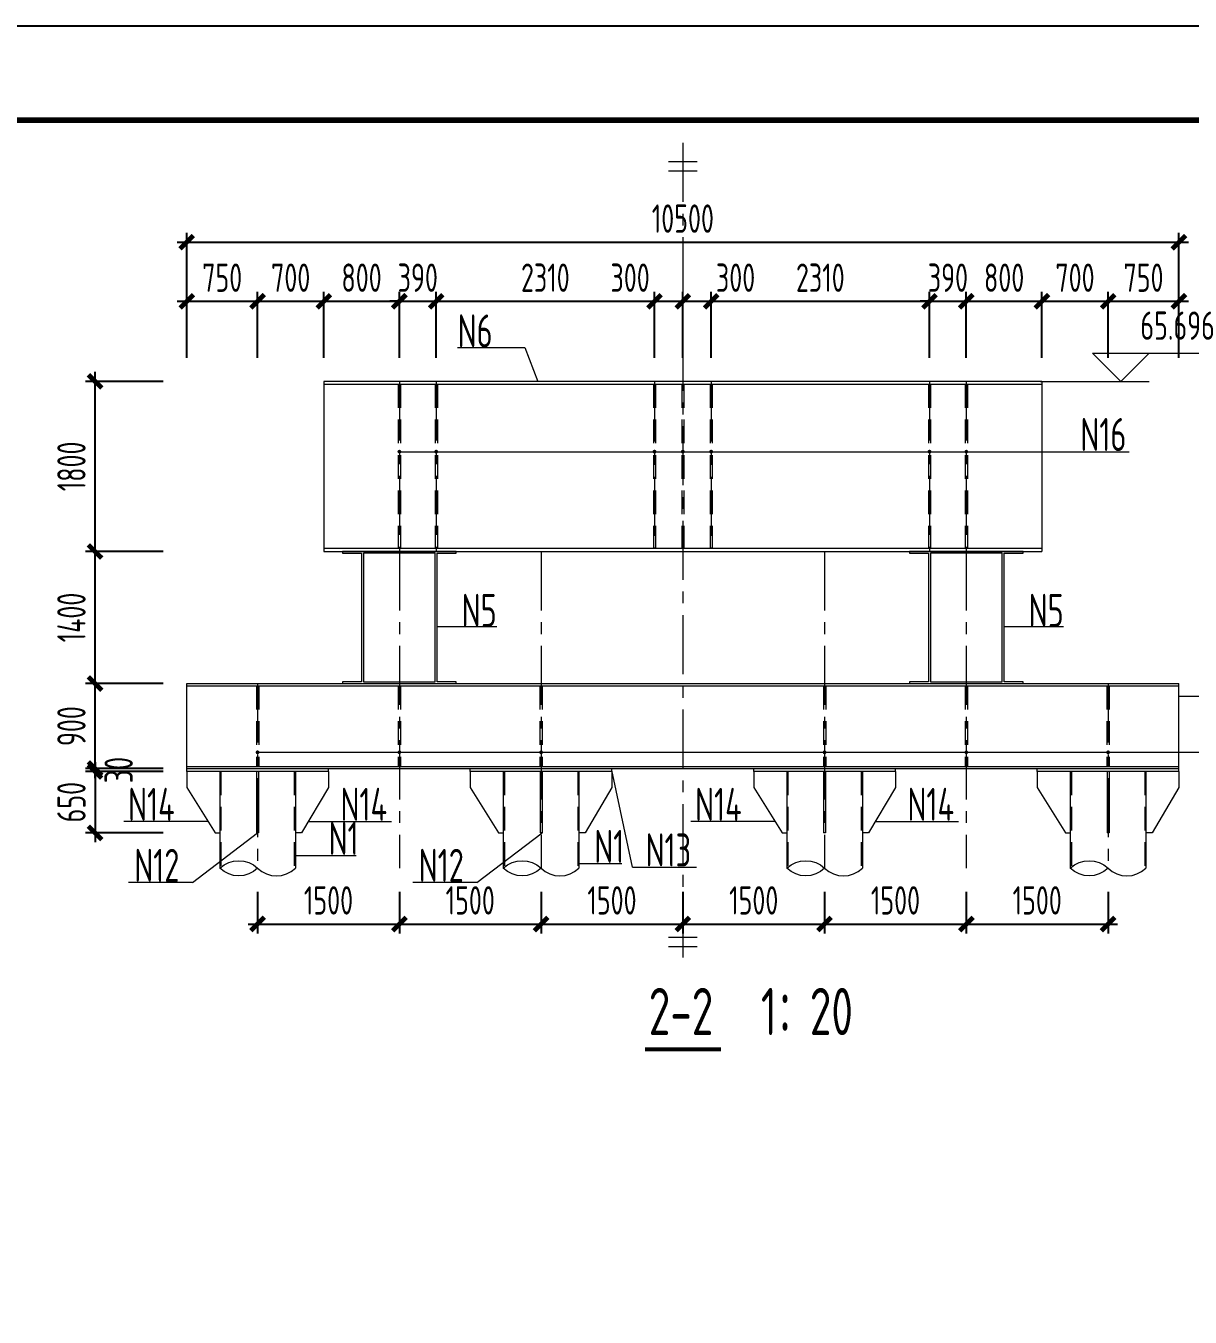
# Model space of a CAD drawing. Extents: x -2876908 to 633791, y -1383861 to 872234.
# Drawn here: x -517996 to -456389, y -352479 to -284120 of the extents above; entities that cross this region are included whole.
import ezdxf
from ezdxf.enums import TextEntityAlignment as Align

# ---------------------------------------------------------------- set-up
doc = ezdxf.new("R2010")
doc.units = 0
doc.header["$LTSCALE"] = 5
doc.header["$MEASUREMENT"] = 0
doc.linetypes.add('CENTER', pattern=[2, 1.25, -0.25, 0.25, -0.25])
doc.linetypes.add('DASHED', pattern=[0.75, 0.5, -0.25])
doc.layers.get('0').update_dxf_attribs({"linetype": 'CONTINUOUS', "lineweight": 25})
doc.layers.get('DEFPOINTS').update_dxf_attribs({"color": 35, "linetype": 'CONTINUOUS', "lineweight": 13})
for name, color, linetype, lineweight in [('1粗实线', 1, 'CONTINUOUS', 30), ('3中心线', 6, 'CENTER', 18), ('4虚线', 2, 'DASHED', 18), ('5标注', 3, 'CONTINUOUS', 15), ('6文本', 7, 'CONTINUOUS', 15), ('8轮廓线', 4, 'CONTINUOUS', 15), ('DIM', 3, 'CONTINUOUS', 0), ('HFZT', 5, 'CONTINUOUS', 15), ('REIND', 1, 'CONTINUOUS', 0), ('THIN', 7, 'CONTINUOUS', 0)]:
    doc.layers.add(name, color=color, linetype=linetype, lineweight=lineweight)
doc.layers.add('M_Dim', color=3, linetype='CONTINUOUS')
doc.styles.add('TSSD_Dimension', font='tssdeng.shx', dxfattribs={"width": 0.7, "bigfont": 'hztxt.shx'})
doc.styles.add('TSSD_NORM', font='tssdeng.shx', dxfattribs={"width": 0.7, "bigfont": 'hztxt.shx'})
doc.dimstyles.new('TSSD_100_100', dxfattribs={"dimtxt": 300, "dimasz": 100, "dimexe": 100, "dimexo": 250, "dimgap": 100, "dimtad": 1, "dimdec": 0, "dimzin": 0, "dimdsep": 46, "dimtxsty": 'TSSD_Dimension', "dimblk": 'ARCHTICK', "dimblk1": 'ARCHTICK', "dimblk2": 'ARCHTICK', "dimcen": 0, "dimdle": 100, "dimclrt": 7, "dimadec": 0, "dimazin": 0, "dimtfac": 1, "dimtdec": 0, "dimtix": 1, "dimtmove": 2, "dimatfit": 3, "dimfxl": 1, "dimtolj": 1, "dimtzin": 0, "dimarcsym": 0})

# ---------------------------------------------------------------- blocks, each defined once
blk = doc.blocks.new('施工设计图框')
at = {"color": 7, "linetype": 'Continuous'}
blk.add_lwpolyline([(-395.5, -13.5), (-395.5, 283.5), (24.5, 283.5), (24.5, -13.5), (-395.5, -13.5)], dxfattribs=at)
at = {"layer": '1粗实线', "color": 7, "linetype": 'Continuous', "const_width": 0.6}
blk.add_lwpolyline([(-370.5, -3.5), (-370.5, 273.5), (14.5, 273.5), (14.5, -3.5), (-370.5, -3.5)], dxfattribs=at)
at = {"layer": 'HFZT', "color": 2, "style": 'TSSD_NORM', "width": 0.7}
for tag, height, p in [('比例尺', 2.5, (7.25, 17.5)), ('图号', 2.5, (-20.49, 3.5)), ('日期', 2.5, (7.25, 3.5)), ('图名', 4, (-76.24, 0.75))]:
    blk.add_attdef(tag, text='', height=height, dxfattribs=at).set_placement(p, align=Align.MIDDLE)
blk = doc.blocks.new('_ArchTick')
at = {"color": 0, "linetype": 'ByBlock', "const_width": 0.5}
blk.add_lwpolyline([(-0.71, -0.71), (0.71, 0.71)], dxfattribs=at)
blk = doc.blocks.new('*D443')
at = {"layer": 'DEFPOINTS', "color": 0, "transparency": 16777216}
for p in [(-505733, -328715), (-498233, -328715), (-498233, -331667)]:
    blk.add_point(p, dxfattribs=at)
at = {"layer": 'DIM', "color": 0, "lineweight": -2, "transparency": 16777216}
for p, q in [((-505733, -329965), (-505733, -332167)), ((-498233, -329965), (-498233, -332167)), ((-506233, -331667), (-497733, -331667))]:
    blk.add_line(p, q, dxfattribs=at)
at = {"layer": 'DIM', "color": 0, "lineweight": -2, "transparency": 16777216, "xscale": 500, "yscale": 500, "zscale": 500, "rotation": 180}
blk.add_blockref('_ArchTick', (-505733, -331667), dxfattribs=at)
at = {"layer": 'DIM', "color": 0, "lineweight": -2, "transparency": 16777216, "xscale": 500, "yscale": 500, "zscale": 500}
blk.add_blockref('_ArchTick', (-498233, -331667), dxfattribs=at)
at = {"layer": 'DIM', "color": 7, "transparency": 16777216, "insert": (-501983, -330417), "char_height": 1500, "attachment_point": 5, "style": 'TSSD_Dimension'}
blk.add_mtext('\\A1;1500', dxfattribs=at)
blk = doc.blocks.new('*D444')
at = {"layer": 'DEFPOINTS', "color": 0, "transparency": 16777216}
for p in [(-498233, -328715), (-490733, -328715), (-490733, -331667)]:
    blk.add_point(p, dxfattribs=at)
at = {"layer": 'DIM', "color": 0, "lineweight": -2, "transparency": 16777216}
for p, q in [((-498233, -329965), (-498233, -332167)), ((-490733, -329965), (-490733, -332167)), ((-498733, -331667), (-490233, -331667))]:
    blk.add_line(p, q, dxfattribs=at)
at = {"layer": 'DIM', "color": 0, "lineweight": -2, "transparency": 16777216, "xscale": 500, "yscale": 500, "zscale": 500, "rotation": 180}
blk.add_blockref('_ArchTick', (-498233, -331667), dxfattribs=at)
at = {"layer": 'DIM', "color": 0, "lineweight": -2, "transparency": 16777216, "xscale": 500, "yscale": 500, "zscale": 500}
blk.add_blockref('_ArchTick', (-490733, -331667), dxfattribs=at)
at = {"layer": 'DIM', "color": 7, "transparency": 16777216, "insert": (-494483, -330417), "char_height": 1500, "attachment_point": 5, "style": 'TSSD_Dimension'}
blk.add_mtext('\\A1;1500', dxfattribs=at)
blk = doc.blocks.new('*D445')
at = {"layer": 'DEFPOINTS', "color": 0, "transparency": 16777216}
for p in [(-490733, -328715), (-483233, -328715), (-483233, -331667)]:
    blk.add_point(p, dxfattribs=at)
at = {"layer": 'DIM', "color": 0, "lineweight": -2, "transparency": 16777216}
for p, q in [((-490733, -329965), (-490733, -332167)), ((-483233, -329965), (-483233, -332167)), ((-491233, -331667), (-482733, -331667))]:
    blk.add_line(p, q, dxfattribs=at)
at = {"layer": 'DIM', "color": 0, "lineweight": -2, "transparency": 16777216, "xscale": 500, "yscale": 500, "zscale": 500, "rotation": 180}
blk.add_blockref('_ArchTick', (-490733, -331667), dxfattribs=at)
at = {"layer": 'DIM', "color": 0, "lineweight": -2, "transparency": 16777216, "xscale": 500, "yscale": 500, "zscale": 500}
blk.add_blockref('_ArchTick', (-483233, -331667), dxfattribs=at)
at = {"layer": 'DIM', "color": 7, "transparency": 16777216, "insert": (-486983, -330417), "char_height": 1500, "attachment_point": 5, "style": 'TSSD_Dimension'}
blk.add_mtext('\\A1;1500', dxfattribs=at)
blk = doc.blocks.new('*D446')
at = {"layer": 'DEFPOINTS', "color": 0, "transparency": 16777216}
for p in [(-483233, -328715), (-475733, -328715), (-475733, -331667)]:
    blk.add_point(p, dxfattribs=at)
at = {"layer": 'DIM', "color": 0, "lineweight": -2, "transparency": 16777216}
for p, q in [((-483233, -329965), (-483233, -332167)), ((-475733, -329965), (-475733, -332167)), ((-483733, -331667), (-475233, -331667))]:
    blk.add_line(p, q, dxfattribs=at)
at = {"layer": 'DIM', "color": 0, "lineweight": -2, "transparency": 16777216, "xscale": 500, "yscale": 500, "zscale": 500, "rotation": 180}
blk.add_blockref('_ArchTick', (-483233, -331667), dxfattribs=at)
at = {"layer": 'DIM', "color": 0, "lineweight": -2, "transparency": 16777216, "xscale": 500, "yscale": 500, "zscale": 500}
blk.add_blockref('_ArchTick', (-475733, -331667), dxfattribs=at)
at = {"layer": 'DIM', "color": 7, "transparency": 16777216, "insert": (-479483, -330417), "char_height": 1500, "attachment_point": 5, "style": 'TSSD_Dimension'}
blk.add_mtext('\\A1;1500', dxfattribs=at)
blk = doc.blocks.new('*D447')
at = {"layer": 'DEFPOINTS', "color": 0, "transparency": 16777216}
for p in [(-475733, -328715), (-468233, -328715), (-468233, -331667)]:
    blk.add_point(p, dxfattribs=at)
at = {"layer": 'DIM', "color": 0, "lineweight": -2, "transparency": 16777216}
for p, q in [((-475733, -329965), (-475733, -332167)), ((-468233, -329965), (-468233, -332167)), ((-476233, -331667), (-467733, -331667))]:
    blk.add_line(p, q, dxfattribs=at)
at = {"layer": 'DIM', "color": 0, "lineweight": -2, "transparency": 16777216, "xscale": 500, "yscale": 500, "zscale": 500, "rotation": 180}
blk.add_blockref('_ArchTick', (-475733, -331667), dxfattribs=at)
at = {"layer": 'DIM', "color": 0, "lineweight": -2, "transparency": 16777216, "xscale": 500, "yscale": 500, "zscale": 500}
blk.add_blockref('_ArchTick', (-468233, -331667), dxfattribs=at)
at = {"layer": 'DIM', "color": 7, "transparency": 16777216, "insert": (-471983, -330417), "char_height": 1500, "attachment_point": 5, "style": 'TSSD_Dimension'}
blk.add_mtext('\\A1;1500', dxfattribs=at)
blk = doc.blocks.new('*D448')
at = {"layer": 'DEFPOINTS', "color": 0, "transparency": 16777216}
for p in [(-468233, -328715), (-460733, -328715), (-460733, -331667)]:
    blk.add_point(p, dxfattribs=at)
at = {"layer": 'DIM', "color": 0, "lineweight": -2, "transparency": 16777216}
for p, q in [((-468233, -329965), (-468233, -332167)), ((-460733, -329965), (-460733, -332167)), ((-468733, -331667), (-460233, -331667))]:
    blk.add_line(p, q, dxfattribs=at)
at = {"layer": 'DIM', "color": 0, "lineweight": -2, "transparency": 16777216, "xscale": 500, "yscale": 500, "zscale": 500, "rotation": 180}
blk.add_blockref('_ArchTick', (-468233, -331667), dxfattribs=at)
at = {"layer": 'DIM', "color": 0, "lineweight": -2, "transparency": 16777216, "xscale": 500, "yscale": 500, "zscale": 500}
blk.add_blockref('_ArchTick', (-460733, -331667), dxfattribs=at)
at = {"layer": 'DIM', "color": 7, "transparency": 16777216, "insert": (-464483, -330417), "char_height": 1500, "attachment_point": 5, "style": 'TSSD_Dimension'}
blk.add_mtext('\\A1;1500', dxfattribs=at)
blk = doc.blocks.new('*D449')
at = {"layer": 'DEFPOINTS', "color": 0, "transparency": 16777216}
for p in [(-514334, -323592), (-509483, -323442), (-509483, -323592)]:
    blk.add_point(p, dxfattribs=at)
at = {"layer": 'DIM', "color": 0, "lineweight": -2, "transparency": 16777216}
for p, q in [((-514334, -323442), (-514334, -322942)), ((-510733, -323442), (-514834, -323442)), ((-510733, -323592), (-514834, -323592)), ((-514334, -323442), (-514334, -323592)), ((-514334, -323592), (-514334, -324092))]:
    blk.add_line(p, q, dxfattribs=at)
at = {"layer": 'DIM', "color": 0, "lineweight": -2, "transparency": 16777216, "xscale": 500, "yscale": 500, "zscale": 500}
for p, rotation in [((-514334, -323442), 270), ((-514334, -323592), 90)]:
    blk.add_blockref('_ArchTick', p, dxfattribs=dict(at, rotation=rotation))
at = {"layer": 'DIM', "color": 7, "transparency": 16777216, "insert": (-513084, -323517), "char_height": 1500, "attachment_point": 5, "rotation": 90, "style": 'TSSD_Dimension'}
blk.add_mtext('\\A1;30', dxfattribs=at)
blk = doc.blocks.new('*D450')
at = {"layer": 'DEFPOINTS', "color": 0, "transparency": 16777216}
for p in [(-509483, -323592), (-514334, -326842), (-509483, -326842)]:
    blk.add_point(p, dxfattribs=at)
at = {"layer": 'DIM', "color": 0, "lineweight": -2, "transparency": 16777216}
for p, q in [((-514334, -323092), (-514334, -327342)), ((-510733, -323592), (-514834, -323592)), ((-510733, -326842), (-514834, -326842))]:
    blk.add_line(p, q, dxfattribs=at)
at = {"layer": 'DIM', "color": 0, "lineweight": -2, "transparency": 16777216, "xscale": 500, "yscale": 500, "zscale": 500}
for p, rotation in [((-514334, -323592), 90), ((-514334, -326842), 270)]:
    blk.add_blockref('_ArchTick', p, dxfattribs=dict(at, rotation=rotation))
at = {"layer": 'DIM', "color": 7, "transparency": 16777216, "insert": (-515584, -325217), "char_height": 1500, "attachment_point": 5, "rotation": 90, "style": 'TSSD_Dimension'}
blk.add_mtext('\\A1;650', dxfattribs=at)
blk = doc.blocks.new('*D451')
at = {"layer": 'DEFPOINTS', "color": 0, "transparency": 16777216}
for p in [(-514334, -318942), (-509483, -318942), (-509483, -323442)]:
    blk.add_point(p, dxfattribs=at)
at = {"layer": 'DIM', "color": 0, "lineweight": -2, "transparency": 16777216}
for p, q in [((-514334, -323942), (-514334, -318442)), ((-510733, -318942), (-514834, -318942)), ((-510733, -323442), (-514834, -323442))]:
    blk.add_line(p, q, dxfattribs=at)
at = {"layer": 'DIM', "color": 0, "lineweight": -2, "transparency": 16777216, "xscale": 500, "yscale": 500, "zscale": 500}
for p, rotation in [((-514334, -318942), 90), ((-514334, -323442), 270)]:
    blk.add_blockref('_ArchTick', p, dxfattribs=dict(at, rotation=rotation))
at = {"layer": 'DIM', "color": 7, "transparency": 16777216, "insert": (-515584, -321192), "char_height": 1500, "attachment_point": 5, "rotation": 90, "style": 'TSSD_Dimension'}
blk.add_mtext('\\A1;900', dxfattribs=at)
blk = doc.blocks.new('*D452')
at = {"layer": 'DEFPOINTS', "color": 0, "transparency": 16777216}
for p in [(-514334, -311942), (-509483, -311942), (-509483, -318942)]:
    blk.add_point(p, dxfattribs=at)
at = {"layer": 'DIM', "color": 0, "lineweight": -2, "transparency": 16777216}
for p, q in [((-514334, -319442), (-514334, -311442)), ((-510733, -311942), (-514834, -311942)), ((-510733, -318942), (-514834, -318942))]:
    blk.add_line(p, q, dxfattribs=at)
at = {"layer": 'DIM', "color": 0, "lineweight": -2, "transparency": 16777216, "xscale": 500, "yscale": 500, "zscale": 500}
for p, rotation in [((-514334, -311942), 90), ((-514334, -318942), 270)]:
    blk.add_blockref('_ArchTick', p, dxfattribs=dict(at, rotation=rotation))
at = {"layer": 'DIM', "color": 7, "transparency": 16777216, "insert": (-515584, -315442), "char_height": 1500, "attachment_point": 5, "rotation": 90, "style": 'TSSD_Dimension'}
blk.add_mtext('\\A1;1400', dxfattribs=at)
blk = doc.blocks.new('*D453')
at = {"layer": 'DEFPOINTS', "color": 0, "transparency": 16777216}
for p in [(-514334, -302942), (-509483, -302942), (-509483, -311942)]:
    blk.add_point(p, dxfattribs=at)
at = {"layer": 'DIM', "color": 0, "lineweight": -2, "transparency": 16777216}
for p, q in [((-514334, -312442), (-514334, -302442)), ((-510733, -302942), (-514834, -302942)), ((-510733, -311942), (-514834, -311942))]:
    blk.add_line(p, q, dxfattribs=at)
at = {"layer": 'DIM', "color": 0, "lineweight": -2, "transparency": 16777216, "xscale": 500, "yscale": 500, "zscale": 500}
for p, rotation in [((-514334, -302942), 90), ((-514334, -311942), 270)]:
    blk.add_blockref('_ArchTick', p, dxfattribs=dict(at, rotation=rotation))
at = {"layer": 'DIM', "color": 7, "transparency": 16777216, "insert": (-515584, -307442), "char_height": 1500, "attachment_point": 5, "rotation": 90, "style": 'TSSD_Dimension'}
blk.add_mtext('\\A1;1800', dxfattribs=at)
blk = doc.blocks.new('*D454')
at = {"layer": 'DEFPOINTS', "color": 0, "transparency": 16777216}
for p in [(-505733, -298703), (-509483, -302942), (-505733, -302942)]:
    blk.add_point(p, dxfattribs=at)
at = {"layer": 'DIM', "color": 0, "lineweight": -2, "transparency": 16777216}
for p, q in [((-509983, -298703), (-505233, -298703)), ((-509483, -301692), (-509483, -298203)), ((-505733, -301692), (-505733, -298203))]:
    blk.add_line(p, q, dxfattribs=at)
at = {"layer": 'DIM', "color": 0, "lineweight": -2, "transparency": 16777216, "xscale": 500, "yscale": 500, "zscale": 500, "rotation": 180}
blk.add_blockref('_ArchTick', (-509483, -298703), dxfattribs=at)
at = {"layer": 'DIM', "color": 0, "lineweight": -2, "transparency": 16777216, "xscale": 500, "yscale": 500, "zscale": 500}
blk.add_blockref('_ArchTick', (-505733, -298703), dxfattribs=at)
at = {"layer": 'DIM', "color": 7, "transparency": 16777216, "insert": (-507608, -297453), "char_height": 1500, "attachment_point": 5, "style": 'TSSD_Dimension'}
blk.add_mtext('\\A1;750', dxfattribs=at)
blk = doc.blocks.new('*D455')
at = {"layer": 'DEFPOINTS', "color": 0, "transparency": 16777216}
for p in [(-502233, -298703), (-505733, -302942), (-502233, -302942)]:
    blk.add_point(p, dxfattribs=at)
at = {"layer": 'DIM', "color": 0, "lineweight": -2, "transparency": 16777216}
for p, q in [((-506233, -298703), (-501733, -298703)), ((-505733, -301692), (-505733, -298203)), ((-502233, -301692), (-502233, -298203))]:
    blk.add_line(p, q, dxfattribs=at)
at = {"layer": 'DIM', "color": 0, "lineweight": -2, "transparency": 16777216, "xscale": 500, "yscale": 500, "zscale": 500, "rotation": 180}
blk.add_blockref('_ArchTick', (-505733, -298703), dxfattribs=at)
at = {"layer": 'DIM', "color": 0, "lineweight": -2, "transparency": 16777216, "xscale": 500, "yscale": 500, "zscale": 500}
blk.add_blockref('_ArchTick', (-502233, -298703), dxfattribs=at)
at = {"layer": 'DIM', "color": 7, "transparency": 16777216, "insert": (-503983, -297453), "char_height": 1500, "attachment_point": 5, "style": 'TSSD_Dimension'}
blk.add_mtext('\\A1;700', dxfattribs=at)
blk = doc.blocks.new('*D456')
at = {"layer": 'DEFPOINTS', "color": 0, "transparency": 16777216}
for p in [(-498233, -298703), (-502233, -302942), (-498233, -302942)]:
    blk.add_point(p, dxfattribs=at)
at = {"layer": 'DIM', "color": 0, "lineweight": -2, "transparency": 16777216}
for p, q in [((-502733, -298703), (-497733, -298703)), ((-502233, -301692), (-502233, -298203)), ((-498233, -301692), (-498233, -298203))]:
    blk.add_line(p, q, dxfattribs=at)
at = {"layer": 'DIM', "color": 0, "lineweight": -2, "transparency": 16777216, "xscale": 500, "yscale": 500, "zscale": 500, "rotation": 180}
blk.add_blockref('_ArchTick', (-502233, -298703), dxfattribs=at)
at = {"layer": 'DIM', "color": 0, "lineweight": -2, "transparency": 16777216, "xscale": 500, "yscale": 500, "zscale": 500}
blk.add_blockref('_ArchTick', (-498233, -298703), dxfattribs=at)
at = {"layer": 'DIM', "color": 7, "transparency": 16777216, "insert": (-500233, -297453), "char_height": 1500, "attachment_point": 5, "style": 'TSSD_Dimension'}
blk.add_mtext('\\A1;800', dxfattribs=at)
blk = doc.blocks.new('*D457')
at = {"layer": 'DEFPOINTS', "color": 0, "transparency": 16777216}
for p in [(-484733, -298703), (-496283, -302942), (-484733, -302942)]:
    blk.add_point(p, dxfattribs=at)
at = {"layer": 'DIM', "color": 0, "lineweight": -2, "transparency": 16777216}
for p, q in [((-496783, -298703), (-484233, -298703)), ((-496283, -301692), (-496283, -298203)), ((-484733, -301692), (-484733, -298203))]:
    blk.add_line(p, q, dxfattribs=at)
at = {"layer": 'DIM', "color": 0, "lineweight": -2, "transparency": 16777216, "xscale": 500, "yscale": 500, "zscale": 500, "rotation": 180}
blk.add_blockref('_ArchTick', (-496283, -298703), dxfattribs=at)
at = {"layer": 'DIM', "color": 0, "lineweight": -2, "transparency": 16777216, "xscale": 500, "yscale": 500, "zscale": 500}
blk.add_blockref('_ArchTick', (-484733, -298703), dxfattribs=at)
at = {"layer": 'DIM', "color": 7, "transparency": 16777216, "insert": (-490508, -297453), "char_height": 1500, "attachment_point": 5, "style": 'TSSD_Dimension'}
blk.add_mtext('\\A1;2310', dxfattribs=at)
blk = doc.blocks.new('*D458')
at = {"layer": 'DEFPOINTS', "color": 0, "transparency": 16777216}
for p in [(-483233, -298703), (-484733, -302942), (-483233, -302942)]:
    blk.add_point(p, dxfattribs=at)
at = {"layer": 'DIM', "color": 0, "lineweight": -2, "transparency": 16777216}
for p, q in [((-485233, -298703), (-482733, -298703)), ((-484733, -301692), (-484733, -298203)), ((-483233, -301692), (-483233, -298203))]:
    blk.add_line(p, q, dxfattribs=at)
at = {"layer": 'DIM', "color": 0, "lineweight": -2, "transparency": 16777216, "xscale": 500, "yscale": 500, "zscale": 500, "rotation": 180}
blk.add_blockref('_ArchTick', (-484733, -298703), dxfattribs=at)
at = {"layer": 'DIM', "color": 0, "lineweight": -2, "transparency": 16777216, "xscale": 500, "yscale": 500, "zscale": 500}
blk.add_blockref('_ArchTick', (-483233, -298703), dxfattribs=at)
at = {"layer": 'DIM', "color": 7, "transparency": 16777216, "insert": (-486023, -297453), "char_height": 1500, "attachment_point": 5, "style": 'TSSD_Dimension'}
blk.add_mtext('\\A1;300', dxfattribs=at)
blk = doc.blocks.new('*D459')
at = {"layer": 'DEFPOINTS', "color": 0, "transparency": 16777216}
for p in [(-481733, -298703), (-483233, -302942), (-481733, -302942)]:
    blk.add_point(p, dxfattribs=at)
at = {"layer": 'DIM', "color": 0, "lineweight": -2, "transparency": 16777216}
for p, q in [((-483733, -298703), (-481233, -298703)), ((-483233, -301692), (-483233, -298203)), ((-481733, -301692), (-481733, -298203))]:
    blk.add_line(p, q, dxfattribs=at)
at = {"layer": 'DIM', "color": 0, "lineweight": -2, "transparency": 16777216, "xscale": 500, "yscale": 500, "zscale": 500, "rotation": 180}
blk.add_blockref('_ArchTick', (-483233, -298703), dxfattribs=at)
at = {"layer": 'DIM', "color": 0, "lineweight": -2, "transparency": 16777216, "xscale": 500, "yscale": 500, "zscale": 500}
blk.add_blockref('_ArchTick', (-481733, -298703), dxfattribs=at)
at = {"layer": 'DIM', "color": 7, "transparency": 16777216, "insert": (-480443, -297453), "char_height": 1500, "attachment_point": 5, "style": 'TSSD_Dimension'}
blk.add_mtext('\\A1;300', dxfattribs=at)
blk = doc.blocks.new('*D460')
at = {"layer": 'DEFPOINTS', "color": 0, "transparency": 16777216}
for p in [(-470183, -298703), (-481733, -302942), (-470183, -302942)]:
    blk.add_point(p, dxfattribs=at)
at = {"layer": 'DIM', "color": 0, "lineweight": -2, "transparency": 16777216}
for p, q in [((-482233, -298703), (-469683, -298703)), ((-481733, -301692), (-481733, -298203)), ((-470183, -301692), (-470183, -298203))]:
    blk.add_line(p, q, dxfattribs=at)
at = {"layer": 'DIM', "color": 0, "lineweight": -2, "transparency": 16777216, "xscale": 500, "yscale": 500, "zscale": 500, "rotation": 180}
blk.add_blockref('_ArchTick', (-481733, -298703), dxfattribs=at)
at = {"layer": 'DIM', "color": 0, "lineweight": -2, "transparency": 16777216, "xscale": 500, "yscale": 500, "zscale": 500}
blk.add_blockref('_ArchTick', (-470183, -298703), dxfattribs=at)
at = {"layer": 'DIM', "color": 7, "transparency": 16777216, "insert": (-475958, -297453), "char_height": 1500, "attachment_point": 5, "style": 'TSSD_Dimension'}
blk.add_mtext('\\A1;2310', dxfattribs=at)
blk = doc.blocks.new('*D461')
at = {"layer": 'DEFPOINTS', "color": 0, "transparency": 16777216}
for p in [(-464233, -298703), (-468233, -302942), (-464233, -302942)]:
    blk.add_point(p, dxfattribs=at)
at = {"layer": 'DIM', "color": 0, "lineweight": -2, "transparency": 16777216}
for p, q in [((-468733, -298703), (-463733, -298703)), ((-468233, -301692), (-468233, -298203)), ((-464233, -301692), (-464233, -298203))]:
    blk.add_line(p, q, dxfattribs=at)
at = {"layer": 'DIM', "color": 0, "lineweight": -2, "transparency": 16777216, "xscale": 500, "yscale": 500, "zscale": 500, "rotation": 180}
blk.add_blockref('_ArchTick', (-468233, -298703), dxfattribs=at)
at = {"layer": 'DIM', "color": 0, "lineweight": -2, "transparency": 16777216, "xscale": 500, "yscale": 500, "zscale": 500}
blk.add_blockref('_ArchTick', (-464233, -298703), dxfattribs=at)
at = {"layer": 'DIM', "color": 7, "transparency": 16777216, "insert": (-466233, -297453), "char_height": 1500, "attachment_point": 5, "style": 'TSSD_Dimension'}
blk.add_mtext('\\A1;800', dxfattribs=at)
blk = doc.blocks.new('*D462')
at = {"layer": 'DEFPOINTS', "color": 0, "transparency": 16777216}
for p in [(-460733, -298703), (-464233, -302942), (-460733, -302942)]:
    blk.add_point(p, dxfattribs=at)
at = {"layer": 'DIM', "color": 0, "lineweight": -2, "transparency": 16777216}
for p, q in [((-464733, -298703), (-460233, -298703)), ((-464233, -301692), (-464233, -298203)), ((-460733, -301692), (-460733, -298203))]:
    blk.add_line(p, q, dxfattribs=at)
at = {"layer": 'DIM', "color": 0, "lineweight": -2, "transparency": 16777216, "xscale": 500, "yscale": 500, "zscale": 500, "rotation": 180}
blk.add_blockref('_ArchTick', (-464233, -298703), dxfattribs=at)
at = {"layer": 'DIM', "color": 0, "lineweight": -2, "transparency": 16777216, "xscale": 500, "yscale": 500, "zscale": 500}
blk.add_blockref('_ArchTick', (-460733, -298703), dxfattribs=at)
at = {"layer": 'DIM', "color": 7, "transparency": 16777216, "insert": (-462483, -297453), "char_height": 1500, "attachment_point": 5, "style": 'TSSD_Dimension'}
blk.add_mtext('\\A1;700', dxfattribs=at)
blk = doc.blocks.new('*D463')
at = {"layer": 'DEFPOINTS', "color": 0, "transparency": 16777216}
for p in [(-456983, -298703), (-460733, -302942), (-456983, -302942)]:
    blk.add_point(p, dxfattribs=at)
at = {"layer": 'DIM', "color": 0, "lineweight": -2, "transparency": 16777216}
for p, q in [((-461233, -298703), (-456483, -298703)), ((-460733, -301692), (-460733, -298203)), ((-456983, -301692), (-456983, -298203))]:
    blk.add_line(p, q, dxfattribs=at)
at = {"layer": 'DIM', "color": 0, "lineweight": -2, "transparency": 16777216, "xscale": 500, "yscale": 500, "zscale": 500, "rotation": 180}
blk.add_blockref('_ArchTick', (-460733, -298703), dxfattribs=at)
at = {"layer": 'DIM', "color": 0, "lineweight": -2, "transparency": 16777216, "xscale": 500, "yscale": 500, "zscale": 500}
blk.add_blockref('_ArchTick', (-456983, -298703), dxfattribs=at)
at = {"layer": 'DIM', "color": 7, "transparency": 16777216, "insert": (-458858, -297453), "char_height": 1500, "attachment_point": 5, "style": 'TSSD_Dimension'}
blk.add_mtext('\\A1;750', dxfattribs=at)
blk = doc.blocks.new('*D464')
at = {"layer": 'DEFPOINTS', "color": 0, "transparency": 16777216}
for p in [(-456983, -295575), (-509483, -302942), (-456983, -302942)]:
    blk.add_point(p, dxfattribs=at)
at = {"layer": 'DIM', "color": 0, "lineweight": -2, "transparency": 16777216}
for p, q in [((-509483, -301692), (-509483, -295075)), ((-456983, -301692), (-456983, -295075)), ((-509983, -295575), (-456483, -295575))]:
    blk.add_line(p, q, dxfattribs=at)
at = {"layer": 'DIM', "color": 0, "lineweight": -2, "transparency": 16777216, "xscale": 500, "yscale": 500, "zscale": 500, "rotation": 180}
blk.add_blockref('_ArchTick', (-509483, -295575), dxfattribs=at)
at = {"layer": 'DIM', "color": 0, "lineweight": -2, "transparency": 16777216, "xscale": 500, "yscale": 500, "zscale": 500}
blk.add_blockref('_ArchTick', (-456983, -295575), dxfattribs=at)
at = {"layer": 'DIM', "color": 7, "transparency": 16777216, "insert": (-483233, -294325), "char_height": 1500, "attachment_point": 5, "style": 'TSSD_Dimension'}
blk.add_mtext('\\A1;10500', dxfattribs=at)
blk = doc.blocks.new('*D1911')
at = {"layer": 'DEFPOINTS', "color": 0, "transparency": 16777216}
for p in [(-496283, -298703), (-498233, -301692), (-496283, -301692)]:
    blk.add_point(p, dxfattribs=at)
at = {"layer": 'DIM', "color": 0, "lineweight": -2, "transparency": 16777216}
for p, q in [((-498233, -298703), (-498733, -298703)), ((-498233, -300442), (-498233, -298203)), ((-498233, -298703), (-496283, -298703)), ((-496283, -300442), (-496283, -298203)), ((-496283, -298703), (-495783, -298703))]:
    blk.add_line(p, q, dxfattribs=at)
at = {"layer": 'DIM', "color": 0, "lineweight": -2, "transparency": 16777216, "xscale": 500, "yscale": 500, "zscale": 500}
blk.add_blockref('_ArchTick', (-498233, -298703), dxfattribs=at)
at = {"layer": 'DIM', "color": 0, "lineweight": -2, "transparency": 16777216, "xscale": 500, "yscale": 500, "zscale": 500, "rotation": 180}
blk.add_blockref('_ArchTick', (-496283, -298703), dxfattribs=at)
at = {"layer": 'DIM', "color": 7, "transparency": 16777216, "insert": (-497258, -297453), "char_height": 1500, "attachment_point": 5, "style": 'TSSD_Dimension'}
blk.add_mtext('\\A1;390', dxfattribs=at)
blk = doc.blocks.new('*D1912')
at = {"layer": 'DEFPOINTS', "color": 0, "transparency": 16777216}
for p in [(-468233, -298703), (-470183, -302942), (-468233, -302942)]:
    blk.add_point(p, dxfattribs=at)
at = {"layer": 'DIM', "color": 0, "lineweight": -2, "transparency": 16777216}
for p, q in [((-470183, -298703), (-470683, -298703)), ((-470183, -301692), (-470183, -298203)), ((-470183, -298703), (-468233, -298703)), ((-468233, -301692), (-468233, -298203)), ((-468233, -298703), (-467733, -298703))]:
    blk.add_line(p, q, dxfattribs=at)
at = {"layer": 'DIM', "color": 0, "lineweight": -2, "transparency": 16777216, "xscale": 500, "yscale": 500, "zscale": 500}
blk.add_blockref('_ArchTick', (-470183, -298703), dxfattribs=at)
at = {"layer": 'DIM', "color": 0, "lineweight": -2, "transparency": 16777216, "xscale": 500, "yscale": 500, "zscale": 500, "rotation": 180}
blk.add_blockref('_ArchTick', (-468233, -298703), dxfattribs=at)
at = {"layer": 'DIM', "color": 7, "transparency": 16777216, "insert": (-469208, -297453), "char_height": 1500, "attachment_point": 5, "style": 'TSSD_Dimension'}
blk.add_mtext('\\A1;390', dxfattribs=at)

msp = doc.modelspace()

# ---------------------------------------------------------------- linework, layer by layer
at = {"layer": '3中心线', "ltscale": 500}
for p, q in [((-483233.05, -290315.164), (-483233.05, -333875.687)), ((-498233.05, -302941.941), (-498233.05, -311941.941)), ((-496283.05, -302941.941), (-496283.05, -311941.941)), ((-484733.05, -302991.941), (-484733.05, -311791.941)), ((-481733.05, -302991.941), (-481733.05, -311791.941)), ((-470183.05, -302941.941), (-470183.05, -311941.941)), ((-468233.05, -302941.941), (-468233.05, -311941.941)), ((-498233.05, -311941.941), (-498233.05, -328715.173)), ((-490733.05, -311941.941), (-490733.05, -328715.173)), ((-475733.05, -311941.941), (-475733.05, -328715.173)), ((-468233.05, -311941.941), (-468233.05, -328715.173)), ((-505733.05, -318941.941), (-505733.05, -328715.173)), ((-460733.05, -318941.941), (-460733.05, -328715.173))]:
    msp.add_line(p, q, dxfattribs=at)
at = {"layer": '4虚线', "ltscale": 500}
for p, q in [((-498293.05, -303091.941), (-498293.05, -311791.941)), ((-498173.05, -303091.941), (-498173.05, -311791.941)), ((-496343.05, -303091.941), (-496343.05, -311791.941)), ((-496223.05, -303091.941), (-496223.05, -311791.941)), ((-484793.05, -303091.941), (-484793.05, -311791.941)), ((-484673.05, -303091.941), (-484673.05, -311791.941)), ((-483293.05, -303091.941), (-483293.05, -311791.941)), ((-483173.05, -303091.941), (-483173.05, -311791.941)), ((-481793.05, -303091.941), (-481793.05, -311791.941)), ((-481673.05, -303091.941), (-481673.05, -311791.941)), ((-470243.05, -303091.941), (-470243.05, -311791.941)), ((-470123.05, -303091.941), (-470123.05, -311791.941)), ((-468293.05, -303091.941), (-468293.05, -311791.941)), ((-468173.05, -303091.941), (-468173.05, -311791.941)), ((-505793.05, -319061.941), (-505793.05, -323321.941)), ((-505673.05, -319061.941), (-505673.05, -323321.941)), ((-498293.05, -319061.941), (-498293.05, -323321.941)), ((-498173.05, -319061.941), (-498173.05, -323321.941)), ((-490793.05, -319061.941), (-490793.05, -323321.941)), ((-490673.05, -319061.941), (-490673.05, -323321.941)), ((-475793.05, -319061.941), (-475793.05, -323321.941)), ((-475673.05, -319061.941), (-475673.05, -323321.941)), ((-468293.05, -319061.941), (-468293.05, -323321.941)), ((-468173.05, -319061.941), (-468173.05, -323321.941)), ((-460793.05, -319061.941), (-460793.05, -323321.941)), ((-460673.05, -319061.941), (-460673.05, -323321.941)), ((-507673.05, -323591.941), (-507673.05, -328715.173)), ((-503793.05, -323591.941), (-503793.05, -328715.173)), ((-492673.05, -323591.941), (-492673.05, -328715.173)), ((-488793.05, -323591.941), (-488793.05, -328715.173)), ((-477673.05, -323591.941), (-477673.05, -328715.173)), ((-473793.05, -323591.941), (-473793.05, -328715.173)), ((-462673.05, -323591.941), (-462673.05, -328715.173)), ((-458793.05, -323591.941), (-458793.05, -328715.173))]:
    msp.add_line(p, q, dxfattribs=at)
at = {"layer": '5标注'}
for p, q in [((-495150.289, -301147.9), (-491585.965, -301147.9)), ((-491585.965, -301147.9), (-490913.278, -302941.941)), ((-498233.05, -306662.579), (-459615.803, -306662.579)), ((-493083.156, -315941.941), (-496233.05, -315941.941)), ((-463083.156, -315941.941), (-466233.05, -315941.941)), ((-456983.05, -319606.359), (-454464.724, -319606.359)), ((-505733.05, -322578.175), (-452513.561, -322578.175)), ((-485892.929, -328654.286), (-486983.05, -323516.941)), ((-508358.45, -326241.301), (-512817.639, -326241.301)), ((-503048.781, -326241.301), (-498648.462, -326241.301)), ((-478358.45, -326241.301), (-482817.639, -326241.301)), ((-473048.781, -326241.301), (-468648.462, -326241.301)), ((-509184.189, -329470.015), (-505733.05, -326841.941)), ((-494134.189, -329470.015), (-490683.05, -326841.941)), ((-503733.05, -328046.484), (-500517.537, -328046.484)), ((-488733.05, -328469.025), (-486461.074, -328469.025)), ((-485892.929, -328654.286), (-482505.587, -328654.286)), ((-509184.189, -329470.015), (-512571.531, -329470.015)), ((-494134.189, -329470.015), (-497521.531, -329470.015))]:
    msp.add_line(p, q, dxfattribs=at)
at = {"layer": '8轮廓线'}
for p, q in [((-464233.05, -302941.941), (-502233.05, -302941.941)), ((-502233.05, -302941.941), (-502233.05, -311941.941)), ((-502233.05, -303091.941), (-464233.05, -303091.941)), ((-464233.05, -302941.941), (-464233.05, -311941.941)), ((-464233.05, -311791.941), (-502233.05, -311791.941)), ((-502233.05, -311941.941), (-464233.05, -311941.941)), ((-509483.05, -323441.941), (-509483.05, -318941.941)), ((-509483.05, -318941.941), (-456983.05, -318941.941)), ((-509483.05, -319061.941), (-456983.05, -319061.941)), ((-456983.05, -323441.941), (-456983.05, -318941.941)), ((-509483.05, -323321.941), (-456983.05, -323321.941)), ((-509483.05, -323591.941), (-509483.05, -323441.941)), ((-509483.05, -323441.941), (-501983.05, -323441.941)), ((-509483.05, -323441.941), (-456983.05, -323441.941)), ((-501983.05, -323591.941), (-509483.05, -323591.941)), ((-509483.05, -323591.941), (-509483.05, -324441.941)), ((-507733.05, -323591.941), (-507733.05, -328715.173)), ((-505783.05, -323591.941), (-505783.05, -326841.941)), ((-505683.05, -323591.941), (-505683.05, -326841.941)), ((-503733.05, -323591.941), (-503733.05, -328715.173)), ((-501983.05, -323591.941), (-501983.05, -323441.941)), ((-501983.05, -323591.941), (-501983.05, -324441.941)), ((-494483.05, -323591.941), (-494483.05, -323441.941)), ((-494483.05, -323441.941), (-486983.05, -323441.941)), ((-486983.05, -323591.941), (-494483.05, -323591.941)), ((-494483.05, -323591.941), (-494483.05, -324441.941)), ((-492733.05, -323591.941), (-492733.05, -328715.173)), ((-490783.05, -323591.941), (-490783.05, -326841.941)), ((-490683.05, -323591.941), (-490683.05, -326841.941)), ((-488733.05, -323591.941), (-488733.05, -328715.173)), ((-486983.05, -323591.941), (-486983.05, -323441.941)), ((-486983.05, -323591.941), (-486983.05, -324441.941)), ((-479483.05, -323591.941), (-479483.05, -323441.941)), ((-479483.05, -323441.941), (-471983.05, -323441.941)), ((-471983.05, -323591.941), (-479483.05, -323591.941)), ((-479483.05, -323591.941), (-479483.05, -324441.941)), ((-477733.05, -323591.941), (-477733.05, -328715.173)), ((-475783.05, -323591.941), (-475783.05, -326841.941)), ((-475683.05, -323591.941), (-475683.05, -326841.941)), ((-473733.05, -323591.941), (-473733.05, -328715.173)), ((-471983.05, -323591.941), (-471983.05, -323441.941)), ((-471983.05, -323591.941), (-471983.05, -324441.941)), ((-464483.05, -323591.941), (-464483.05, -323441.941)), ((-464483.05, -323441.941), (-456983.05, -323441.941)), ((-456983.05, -323591.941), (-464483.05, -323591.941)), ((-464483.05, -323591.941), (-464483.05, -324441.941)), ((-462733.05, -323591.941), (-462733.05, -328715.173)), ((-460783.05, -323591.941), (-460783.05, -326841.941)), ((-460683.05, -323591.941), (-460683.05, -326841.941)), ((-458733.05, -323591.941), (-458733.05, -328715.173)), ((-456983.05, -323591.941), (-456983.05, -323441.941)), ((-456983.05, -323591.941), (-456983.05, -324441.941)), ((-509483.05, -324441.941), (-507983.05, -326841.941)), ((-501983.05, -324441.941), (-503404.53, -326841.941)), ((-494483.05, -324441.941), (-492983.05, -326841.941)), ((-486983.05, -324441.941), (-488404.53, -326841.941)), ((-479483.05, -324441.941), (-477983.05, -326841.941)), ((-471983.05, -324441.941), (-473404.53, -326841.941)), ((-464483.05, -324441.941), (-462983.05, -326841.941)), ((-456983.05, -324441.941), (-458404.53, -326841.941)), ((-507983.05, -326841.941), (-507733.05, -326841.941)), ((-505683.05, -326841.941), (-505783.05, -326841.941)), ((-503404.53, -326841.941), (-503733.05, -326841.941)), ((-492983.05, -326841.941), (-492733.05, -326841.941)), ((-490683.05, -326841.941), (-490783.05, -326841.941)), ((-488404.53, -326841.941), (-488733.05, -326841.941)), ((-477983.05, -326841.941), (-477733.05, -326841.941)), ((-475683.05, -326841.941), (-475783.05, -326841.941)), ((-473404.53, -326841.941), (-473733.05, -326841.941)), ((-462983.05, -326841.941), (-462733.05, -326841.941)), ((-460683.05, -326841.941), (-460783.05, -326841.941)), ((-458404.53, -326841.941), (-458733.05, -326841.941))]:
    msp.add_line(p, q, dxfattribs=at)
for points in [[(-501233.05, -318941.941), (-495233.05, -318941.941), (-495233.05, -318841.941), (-496233.05, -318841.941), (-496233.05, -312041.941), (-495233.05, -312041.941), (-495233.05, -311941.941), (-501233.05, -311941.941), (-501233.05, -312041.941), (-500233.05, -312041.941), (-500233.05, -318841.941), (-501233.05, -318841.941)], [(-500133.05, -318841.941), (-496333.05, -318841.941), (-496333.05, -312041.941), (-500133.05, -312041.941)], [(-471233.05, -318941.941), (-465233.05, -318941.941), (-465233.05, -318841.941), (-466233.05, -318841.941), (-466233.05, -312041.941), (-465233.05, -312041.941), (-465233.05, -311941.941), (-471233.05, -311941.941), (-471233.05, -312041.941), (-470233.05, -312041.941), (-470233.05, -318841.941), (-471233.05, -318841.941)], [(-470133.05, -318841.941), (-466333.05, -318841.941), (-466333.05, -312041.941), (-470133.05, -312041.941)]]:
    msp.add_lwpolyline(points, close=True, dxfattribs=at)
at = {"layer": 'M_Dim'}
msp.add_lwpolyline([(-485244, -338301.492, 200, 200, 0), (-481222.101, -338301.492, 200, 200, 0)], format="xyseb", dxfattribs=at)
at = {"layer": 'REIND', "const_width": 100}
for points in [[(-498283.05, -306662.579, 1), (-498183.05, -306662.579, 1)], [(-496333.05, -306662.579, 1), (-496233.05, -306662.579, 1)], [(-484783.05, -306662.579, 1), (-484683.05, -306662.579, 1)], [(-483283.05, -306662.579, 1), (-483183.05, -306662.579, 1)], [(-481783.05, -306662.579, 1), (-481683.05, -306662.579, 1)], [(-470233.05, -306662.579, 1), (-470133.05, -306662.579, 1)], [(-468283.05, -306662.579, 1), (-468183.05, -306662.579, 1)], [(-505783.05, -322578.175, 1), (-505683.05, -322578.175, 1)], [(-498283.05, -322578.175, 1), (-498183.05, -322578.175, 1)], [(-490783.05, -322578.175, 1), (-490683.05, -322578.175, 1)], [(-475783.05, -322578.175, 1), (-475683.05, -322578.175, 1)], [(-468283.05, -322578.175, 1), (-468183.05, -322578.175, 1)], [(-460783.05, -322578.175, 1), (-460683.05, -322578.175, 1)]]:
    msp.add_lwpolyline(points, format="xyb", close=True, dxfattribs=at)
at = {"layer": 'THIN'}
for p, q in [((-482483.05, -291315.164), (-483983.05, -291315.164)), ((-482483.05, -291815.164), (-483983.05, -291815.164)), ((-460051.651, -302941.941), (-461551.651, -301441.941)), ((-461551.651, -301441.941), (-458551.651, -301441.941)), ((-460051.651, -302941.941), (-458551.651, -301441.941)), ((-458551.651, -301441.941), (-455085.305, -301441.941)), ((-464310.382, -302941.941), (-458551.651, -302941.941)), ((-482483.05, -332375.687), (-483983.05, -332375.687)), ((-482483.05, -332875.687), (-483983.05, -332875.687))]:
    msp.add_line(p, q, dxfattribs=at)
for points in [[(-505733.05, -328715.173, -0.4), (-507733.05, -328715.173, -0.4), (-505733.05, -328715.173, 0.4), (-503733.05, -328715.173, 0.4)], [(-490733.05, -328715.173, -0.4), (-492733.05, -328715.173, -0.4), (-490733.05, -328715.173, 0.4), (-488733.05, -328715.173, 0.4)], [(-475733.05, -328715.173, -0.4), (-477733.05, -328715.173, -0.4), (-475733.05, -328715.173, 0.4), (-473733.05, -328715.173, 0.4)], [(-460733.05, -328715.173, -0.4), (-462733.05, -328715.173, -0.4), (-460733.05, -328715.173, 0.4), (-458733.05, -328715.173, 0.4)]]:
    msp.add_lwpolyline(points, format="xyb", dxfattribs=at)

# ---------------------------------------------------------------- block references
at = {"xscale": 500, "yscale": 500, "zscale": 500}
msp.add_blockref('施工设计图框', (-381851.363, -425870.02), dxfattribs=at)

# ---------------------------------------------------------------- texts
at = {"layer": '5标注', "color": 7, "char_height": 1750, "style": 'TSSD_NORM'}
for s, insert, attachment_point in [('N6', (-495150.289, -301147.9), 7), ('N16', (-462199.452, -306630.079), 7), ('N5', (-493083.156, -315941.941), 9), ('N5', (-463083.156, -315941.941), 9), ('N14', (-510118.538, -326208.801), 9), ('N14', (-501347.563, -326208.801), 7), ('N14', (-480118.538, -326208.801), 9), ('N14', (-471347.563, -326208.801), 7), ('N1', (-501978.114, -328013.984), 7), ('N1', (-487921.651, -328436.525), 7), ('N13', (-485204.687, -328621.786), 7), ('N12', (-509872.43, -329437.515), 9), ('N12', (-494822.43, -329437.515), 9)]:
    msp.add_mtext(s, dxfattribs=dict(at, insert=insert, attachment_point=attachment_point))
at = {"layer": '6文本', "style": 'TSSD_NORM', "width": 0.7}
for s, p in [('2-2', (-483329.921, -336298.287)), ('1：20', (-476666.23, -336298.287))]:
    msp.add_text(s, height=2500, dxfattribs=at).set_placement(p, align=Align.MIDDLE)
at = {"layer": 'DIM', "color": 7, "style": 'TSSD_Dimension', "width": 0.7}
msp.add_text('65.696', height=1500, dxfattribs=at).set_placement((-455085.305, -301191.941), align=Align.BOTTOM_RIGHT)

# ---------------------------------------------------------------- dimensions: what is measured, and where the dimension line sits
at = {"layer": 'DIM'}
for base, p1, p2, picture, middle in [((-456983.05, -295575.272), (-509483.05, -302941.941), (-456983.05, -302941.941), '*D464', (-483233.05, -294325.272)), ((-505733.05, -298702.647), (-509483.05, -302941.941), (-505733.05, -302941.941), '*D454', (-507608.05, -297452.647)), ((-502233.05, -298702.647), (-505733.05, -302941.941), (-502233.05, -302941.941), '*D455', (-503983.05, -297452.647)), ((-498233.05, -298702.647), (-502233.05, -302941.941), (-498233.05, -302941.941), '*D456', (-500233.05, -297452.647)), ((-496283.05, -298702.647), (-498233.05, -301691.941), (-496283.05, -301691.941), '*D1911', (-497258.05, -297452.647)), ((-484733.05, -298702.647), (-496283.05, -302941.941), (-484733.05, -302941.941), '*D457', (-490508.05, -297452.647)), ((-470183.05, -298702.647), (-481733.05, -302941.941), (-470183.05, -302941.941), '*D460', (-475958.05, -297452.647)), ((-468233.05, -298702.647), (-470183.05, -302941.941), (-468233.05, -302941.941), '*D1912', (-469208.05, -297452.647)), ((-464233.05, -298702.647), (-468233.05, -302941.941), (-464233.05, -302941.941), '*D461', (-466233.05, -297452.647)), ((-460733.05, -298702.647), (-464233.05, -302941.941), (-460733.05, -302941.941), '*D462', (-462483.05, -297452.647)), ((-456983.05, -298702.647), (-460733.05, -302941.941), (-456983.05, -302941.941), '*D463', (-458858.05, -297452.647)), ((-498233.05, -331666.738), (-505733.05, -328715.173), (-498233.05, -328715.173), '*D443', (-501983.05, -330416.738)), ((-490733.05, -331666.738), (-498233.05, -328715.173), (-490733.05, -328715.173), '*D444', (-494483.05, -330416.738)), ((-483233.05, -331666.738), (-490733.05, -328715.173), (-483233.05, -328715.173), '*D445', (-486983.05, -330416.738)), ((-475733.05, -331666.738), (-483233.05, -328715.173), (-475733.05, -328715.173), '*D446', (-479483.05, -330416.738)), ((-468233.05, -331666.738), (-475733.05, -328715.173), (-468233.05, -328715.173), '*D447', (-471983.05, -330416.738)), ((-460733.05, -331666.738), (-468233.05, -328715.173), (-460733.05, -328715.173), '*D448', (-464483.05, -330416.738))]:
    dim = msp.add_linear_dim(base=base, p1=p1, p2=p2, dimstyle='TSSD_100_100', override={"dimtxt": 1500, "dimasz": 500, "dimexe": 500, "dimexo": 1250, "dimgap": 500, "dimlfac": 0.2, "dimdle": 500}, dxfattribs=at)
    dim.commit()
    dim.dimension.update_dxf_attribs({"geometry": picture, "text_midpoint": middle})
for base, p1, p2, picture, middle in [((-483233.05, -298702.647), (-484733.05, -302941.941), (-483233.05, -302941.941), '*D458', (-486023.435, -297452.647)), ((-481733.05, -298702.647), (-483233.05, -302941.941), (-481733.05, -302941.941), '*D459', (-480442.666, -297452.647))]:
    dim = msp.add_linear_dim(base=base, p1=p1, p2=p2, dimstyle='TSSD_100_100', override={"dimtxt": 1500, "dimasz": 500, "dimexe": 500, "dimexo": 1250, "dimgap": 500, "dimlfac": 0.2, "dimdle": 500}, dxfattribs=at)
    dim.commit()
    dim.dimension.update_dxf_attribs({"geometry": picture, "text_midpoint": middle, "dimtype": 160})
for base, p1, p2, picture, middle in [((-514334.131, -302941.941), (-509483.05, -311941.941), (-509483.05, -302941.941), '*D453', (-515584.131, -307441.941)), ((-514334.131, -311941.941), (-509483.05, -318941.941), (-509483.05, -311941.941), '*D452', (-515584.131, -315441.941)), ((-514334.131, -318941.941), (-509483.05, -323441.941), (-509483.05, -318941.941), '*D451', (-515584.131, -321191.941)), ((-514334.131, -326841.941), (-509483.05, -323591.941), (-509483.05, -326841.941), '*D450', (-515584.131, -325216.941))]:
    dim = msp.add_linear_dim(base=base, p1=p1, p2=p2, angle=90, dimstyle='TSSD_100_100', override={"dimtxt": 1500, "dimasz": 500, "dimexe": 500, "dimexo": 1250, "dimgap": 500, "dimlfac": 0.2, "dimdle": 500}, dxfattribs=at)
    dim.commit()
    dim.dimension.update_dxf_attribs({"geometry": picture, "text_midpoint": middle})
dim = msp.add_linear_dim(base=(-514334.131, -323591.941), p1=(-509483.05, -323441.941), p2=(-509483.05, -323591.941), angle=90, dimstyle='TSSD_100_100', override={"dimtxt": 1500, "dimasz": 500, "dimexe": 500, "dimexo": 1250, "dimgap": 500, "dimlfac": 0.2, "dimdle": 500}, dxfattribs=at)
dim.commit()
dim.dimension.update_dxf_attribs({"geometry": '*D449', "text_midpoint": (-513084.131, -323516.941), "dimtype": 160})

doc.saveas('drawing.dxf')
